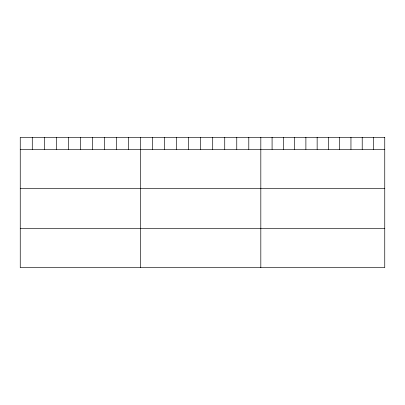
<?xml version="1.0" encoding="UTF-8"?>
<svg xmlns="http://www.w3.org/2000/svg" width="405" height="405" viewBox="0 0 405 405"><rect width="100%" height="100%" fill="white"/><g stroke="black" fill="none" stroke-linecap="round" stroke-linejoin="round"><path stroke-width="0.61" d="M20.25 149.389L384.75 149.389M20.25 188.416L384.75 188.416M20.25 228.628L384.75 228.628M373.486 137.341L373.486 149.389M362.217 137.341L362.217 149.389M350.953 137.341L350.953 149.389M339.684 137.341L339.684 149.389M328.42 137.341L328.42 149.389M317.15 137.341L317.15 149.389M305.886 137.341L305.886 149.389M294.617 137.341L294.617 149.389M283.353 137.341L283.353 149.389M272.084 137.341L272.084 149.389M260.82 137.341L260.82 267.659M248.791 137.341L248.791 149.389M236.763 137.341L236.763 149.389M224.734 137.341L224.734 149.389M212.706 137.341L212.706 149.389M200.677 137.341L200.677 149.389M188.649 137.341L188.649 149.389M176.62 137.341L176.62 149.389M164.592 137.341L164.592 149.389M152.564 137.341L152.564 149.389M140.535 137.341L140.535 267.659M128.506 137.341L128.506 149.389M116.478 137.341L116.478 149.389M104.449 137.341L104.449 149.389M92.421 137.341L92.421 149.389M80.392 137.341L80.392 149.389M68.364 137.341L68.364 149.389M56.335 137.341L56.335 149.389M44.307 137.341L44.307 149.389M32.279 137.341L32.279 149.389M384.75 137.341L20.25 137.341L20.25 267.659L384.75 267.659L384.75 137.341"/></g></svg>
